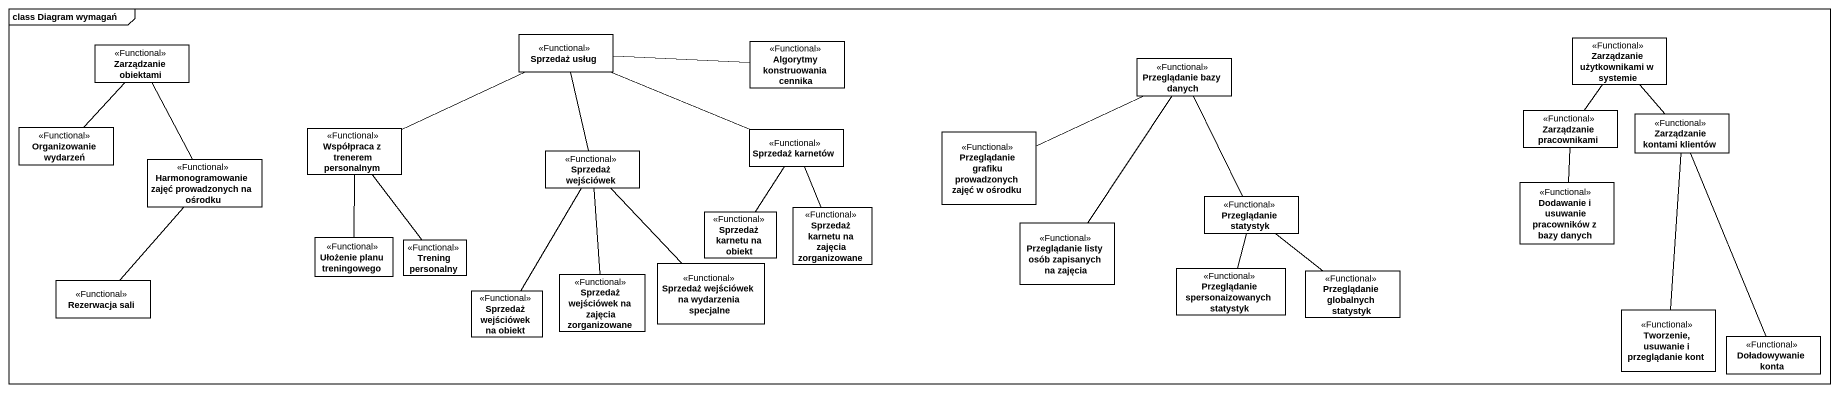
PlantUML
@startuml
mainframe class Diagram wymagań
hide circle
hide empty members
class "Zarządzanie obiektami" as Zarządzanie_obiektami <<Functional>>
class "Sprzedaż usług" as Sprzedaż_usług <<Functional>>
class "Algorytmy konstruowania cennika" as Algorytmy_konstruowania <<Functional>>
class "Przeglądanie bazy danych" as Przeglądanie_bazy_danych <<Functional>>
class "Zarządzanie użytkownikami w systemie" as Zarządzanie_użytkownikami_w <<Functional>>
class "Organizowanie wydarzeń" as Organizowanie_wydarzeń <<Functional>>
class "Współpraca z trenerem personalnym" as Współpraca_z_trenerem <<Functional>>
class "Sprzedaż karnetów" as Sprzedaż_karnetów <<Functional>>
class "Przeglądanie grafiku prowadzonych zajęć w ośrodku" as Przeglądanie_grafiku <<Functional>>
class "Zarządzanie pracownikami" as Zarządzanie_pracownikami <<Functional>>
class "Zarządzanie kontami klientów" as Zarządzanie_kontami_klientów <<Functional>>
class "Harmonogramowanie zajęć prowadzonych na ośrodku" as Harmonogramowanie_zajęć <<Functional>>
class "Sprzedaż wejściówek" as Sprzedaż_wejściówek <<Functional>>
class "Sprzedaż karnetu na obiekt" as Sprzedaż_karnetu_na_obiekt <<Functional>>
class "Sprzedaż karnetu na zajęcia zorganizowane" as Sprzedaż_karnetu_na_zajęcia <<Functional>>
class "Przeglądanie statystyk" as Przeglądanie_statystyk <<Functional>>
class "Dodawanie i usuwanie pracowników z bazy danych" as Dodawanie_i_usuwanie <<Functional>>
class "Ułożenie planu treningowego" as Ułożenie_planu_treningowego <<Functional>>
class "Trening personalny" as Trening_personalny <<Functional>>
class "Przeglądanie listy osób zapisanych na zajęcia" as Przeglądanie_listy_osób <<Functional>>
class "Rezerwacja sali" as Rezerwacja_sali <<Functional>>
class "Sprzedaż wejściówek na obiekt" as Sprzedaż_wejściówek_na <<Functional>>
class "Sprzedaż wejściówek na zajęcia zorganizowane" as Sprzedaż_wejściówek_na_2 <<Functional>>
class "Sprzedaż wejściówek na wydarzenia specjalne" as Sprzedaż_wejściówek_na_3 <<Functional>>
class "Przeglądanie spersonaizowanych statystyk" as Przeglądanie <<Functional>>
class "Przeglądanie globalnych statystyk" as Przeglądanie_globalnych <<Functional>>
class "Tworzenie, usuwanie i przeglądanie kont" as Tworzenie_usuwanie_i <<Functional>>
class "Doładowywanie konta" as Doładowywanie_konta <<Functional>>
Zarządzanie_obiektami -- Organizowanie_wydarzeń
Zarządzanie_obiektami -- Harmonogramowanie_zajęć
Sprzedaż_usług -right- Algorytmy_konstruowania
Sprzedaż_usług -left- Współpraca_z_trenerem
Sprzedaż_usług -right- Sprzedaż_karnetów
Sprzedaż_usług -- Sprzedaż_wejściówek
Przeglądanie_bazy_danych -left- Przeglądanie_grafiku
Przeglądanie_bazy_danych -- Przeglądanie_statystyk
Przeglądanie_bazy_danych -- Przeglądanie_listy_osób
Zarządzanie_użytkownikami_w -- Zarządzanie_pracownikami
Zarządzanie_użytkownikami_w -- Zarządzanie_kontami_klientów
Współpraca_z_trenerem -- Ułożenie_planu_treningowego
Współpraca_z_trenerem -- Trening_personalny
Sprzedaż_karnetów -- Sprzedaż_karnetu_na_obiekt
Sprzedaż_karnetów -- Sprzedaż_karnetu_na_zajęcia
Zarządzanie_pracownikami -- Dodawanie_i_usuwanie
Zarządzanie_kontami_klientów -- Tworzenie_usuwanie_i
Zarządzanie_kontami_klientów -- Doładowywanie_konta
Harmonogramowanie_zajęć -- Rezerwacja_sali
Sprzedaż_wejściówek -- Sprzedaż_wejściówek_na
Sprzedaż_wejściówek -- Sprzedaż_wejściówek_na_2
Sprzedaż_wejściówek -- Sprzedaż_wejściówek_na_3
Przeglądanie_statystyk -- Przeglądanie
Przeglądanie_statystyk -- Przeglądanie_globalnych
@enduml
